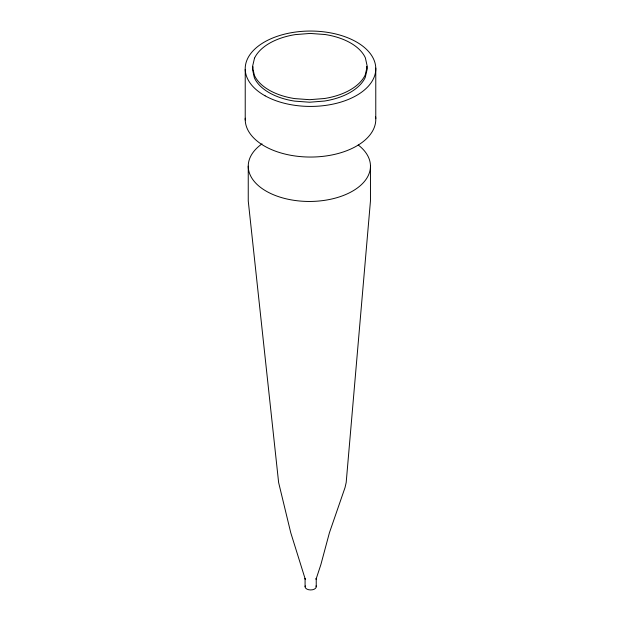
<?xml version="1.0" encoding="UTF-8"?>
<svg xmlns="http://www.w3.org/2000/svg" width="621" height="621" viewBox="0 0 621 621"><rect width="100%" height="100%" fill="white"/><g stroke="black" fill="none" stroke-linecap="round" stroke-linejoin="round"><path stroke-width="0.93" d="M253.096 66.688L252.491 69.257L254.369 77.827A56.62 32.688 0 0 0 294.742 101.138L309.584 102.224L324.441 101.052A58.149 33.573 0 0 0 365.218 77.509L367.244 68.931L366.685 66.362M375.775 68.093L375.775 118.712M370.458 166.172L370.458 200.948L346.184 482.533L345.028 487.578L329.425 532.74L320.863 564.636L316.05 579.238L316.236 578.407L316.236 586.729M305.082 586.729L305.082 578.407L305.268 579.246L290.76 532.748L278.627 482.548L248.245 200.948L248.245 166.172M245.225 69.373L245.225 119.993M316.05 585.89A5.581 3.221 0 0 1 310.663 589.95A5.581 3.221 0 0 1 305.268 585.898M375.651 116.934A65.283 37.687 0 0 1 311.61 157.043A65.283 37.687 0 0 1 245.248 118.215M358.208 144.98A61.106 35.281 0 0 1 349.871 192.588A61.106 35.281 0 0 1 267.014 191.617A61.106 35.281 0 0 1 262.023 143.855M254.517 58.141L252.491 66.719L254.369 75.288A56.62 32.688 0 0 0 294.742 98.599L309.584 99.686L324.441 98.514A58.149 33.573 0 0 0 365.218 74.97L367.244 66.393L365.365 57.823A56.62 32.688 0 0 0 324.993 34.512L310.151 33.433L295.293 34.605A58.149 33.573 0 0 0 254.525 58.141M265.128 95.836A65.283 37.687 0 0 0 373.834 77.873A65.283 37.687 0 0 0 292.538 32.502A65.283 37.687 0 0 0 265.128 95.836"/></g></svg>
